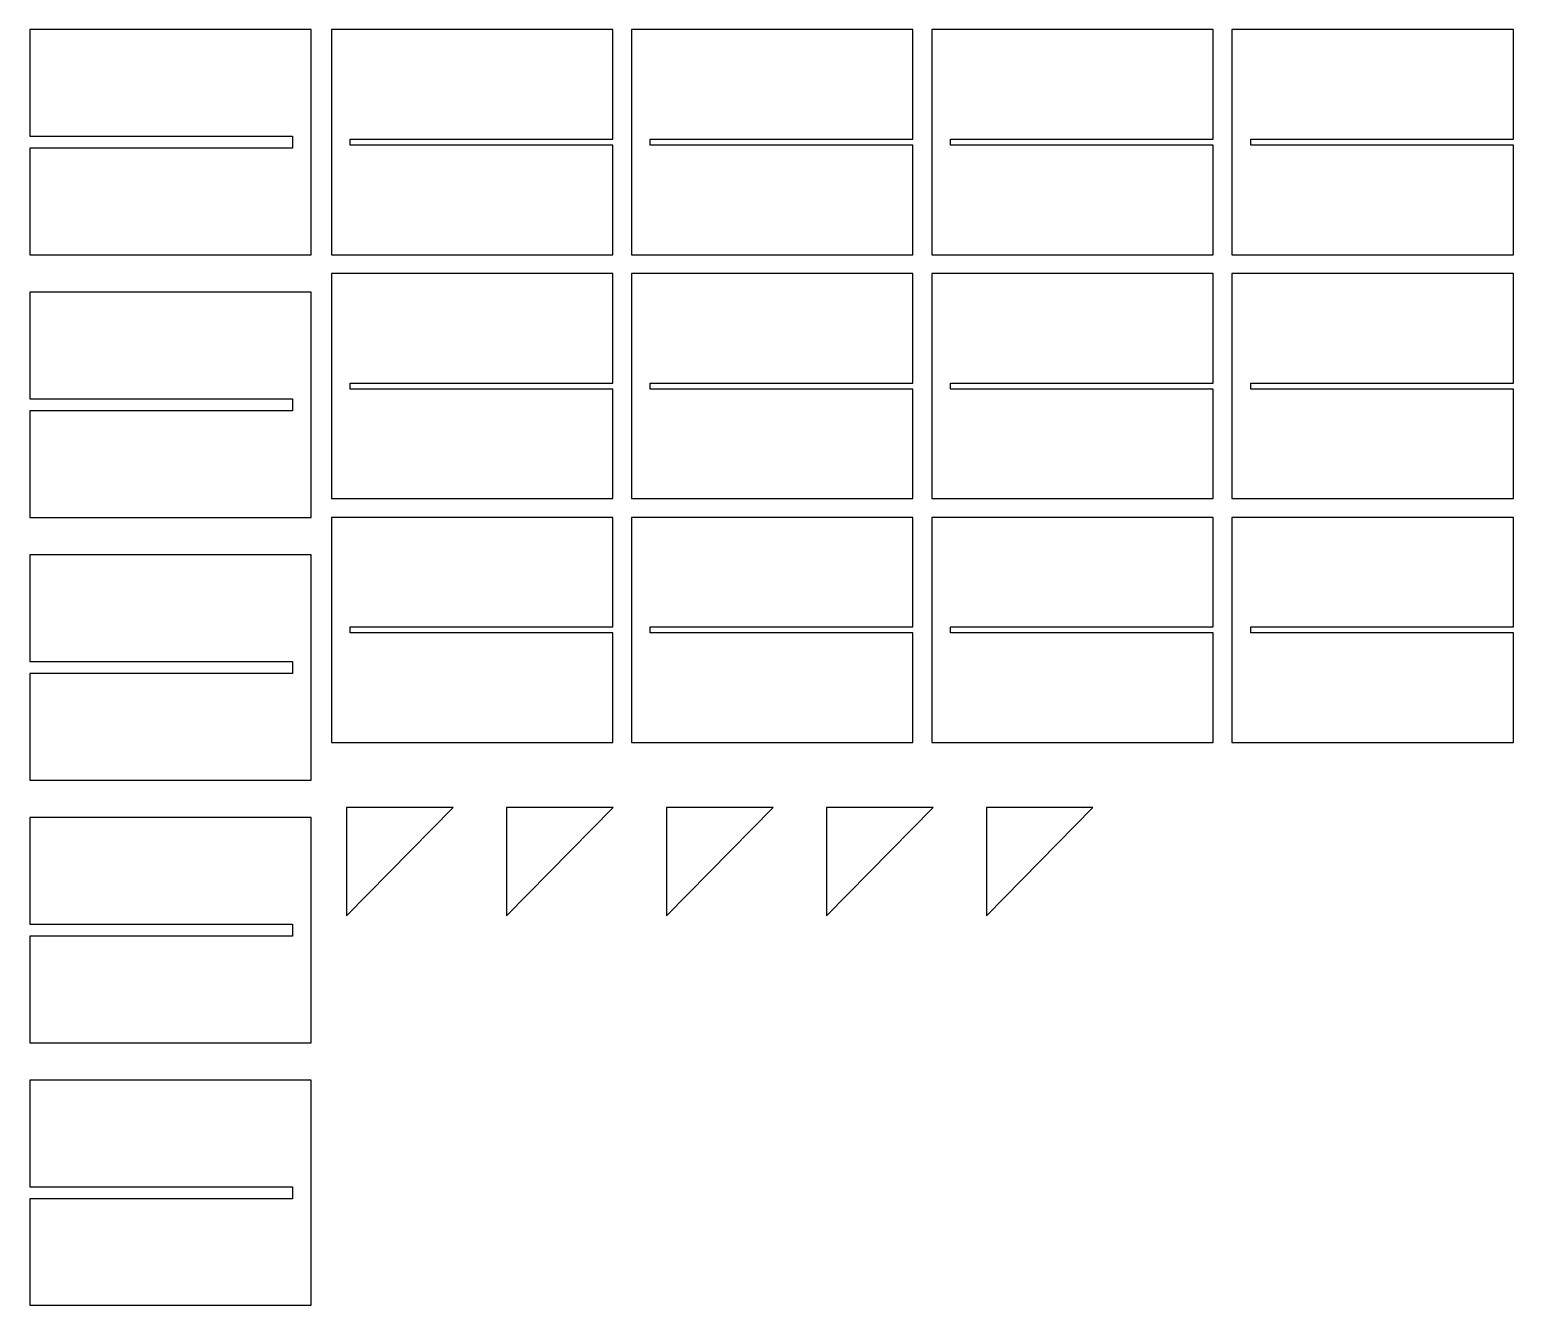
# Model space of a CAD drawing. Header units: millimetres. Extents: x 497 to 893, y 343 to 683.
import ezdxf

# ---------------------------------------------------------------- set-up
doc = ezdxf.new("R2010")
doc.units = ezdxf.units.MM

# ---------------------------------------------------------------- blocks, each defined once
blk = doc.blocks.new('*U1')
at = {"color": 7, "linetype": 'Continuous', "lineweight": 25}
for p, q in [((-37.5, 30), (-37.5, 1.5875)), ((37.5, 30), (-37.5, 30)), ((37.5, -30), (37.5, 30)), ((-37.5, 1.5875), (32.5, 1.5875)), ((32.5, 1.5875), (32.5, -1.5875)), ((32.5, -1.5875), (-37.5, -1.5875)), ((-37.5, -1.5875), (-37.5, -30)), ((-37.5, -30), (37.5, -30))]:
    blk.add_line(p, q, dxfattribs=at)
blk = doc.blocks.new('*U2')
at = {"color": 0, "linetype": 'ByBlock', "lineweight": -2, "transparency": 16777216}
for p in [(0, 0), (0, -70), (0, -140), (0, -210), (0, -280)]:
    blk.add_blockref('*U1', p, dxfattribs=at)
blk = doc.blocks.new('*U3')
at = {"color": 7, "linetype": 'Continuous', "lineweight": 25}
for p, q in [((-37.5, 30), (-37.5, -30)), ((37.5, 30), (-37.5, 30)), ((37.5, 0.79375), (37.5, 30)), ((-32.5, -0.79375), (-32.5, 0.79375)), ((-32.5, 0.79375), (37.5, 0.79375)), ((37.5, -0.79375), (-32.5, -0.79375)), ((37.5, -30), (37.5, -0.79375)), ((-37.5, -30), (37.5, -30))]:
    blk.add_line(p, q, dxfattribs=at)
blk = doc.blocks.new('*U4')
at = {"color": 0, "linetype": 'ByBlock', "lineweight": -2, "transparency": 16777216}
for p in [(0, 0), (80, 0), (160, 0), (240, 0), (0, -65), (80, -65), (160, -65), (240, -65), (0, -130), (80, -130), (160, -130), (240, -130)]:
    blk.add_blockref('*U3', p, dxfattribs=at)
blk = doc.blocks.new('*U5')
at = {"color": 7, "linetype": 'Continuous', "lineweight": 25}
for p, q in [((14.21, 14.45), (-14.21, 14.45)), ((-14.21, 14.45), (-14.21, -14.45)), ((-14.21, -14.45), (14.21, 14.45))]:
    blk.add_line(p, q, dxfattribs=at)
blk = doc.blocks.new('*U6')
at = {"color": 0, "linetype": 'ByBlock', "lineweight": -2, "transparency": 16777216}
for p in [(0, 0), (42.61875, 0), (85.2375, 0), (127.85625, 0), (170.475, 0)]:
    blk.add_blockref('*U5', p, dxfattribs=at)

msp = doc.modelspace()

# ---------------------------------------------------------------- block references
for name, p in [('*U2', (534.9, 652.98)), ('*U4', (615.29, 652.98)), ('*U6', (596.08, 461.24))]:
    msp.add_blockref(name, p)

doc.saveas('drawing.dxf')
